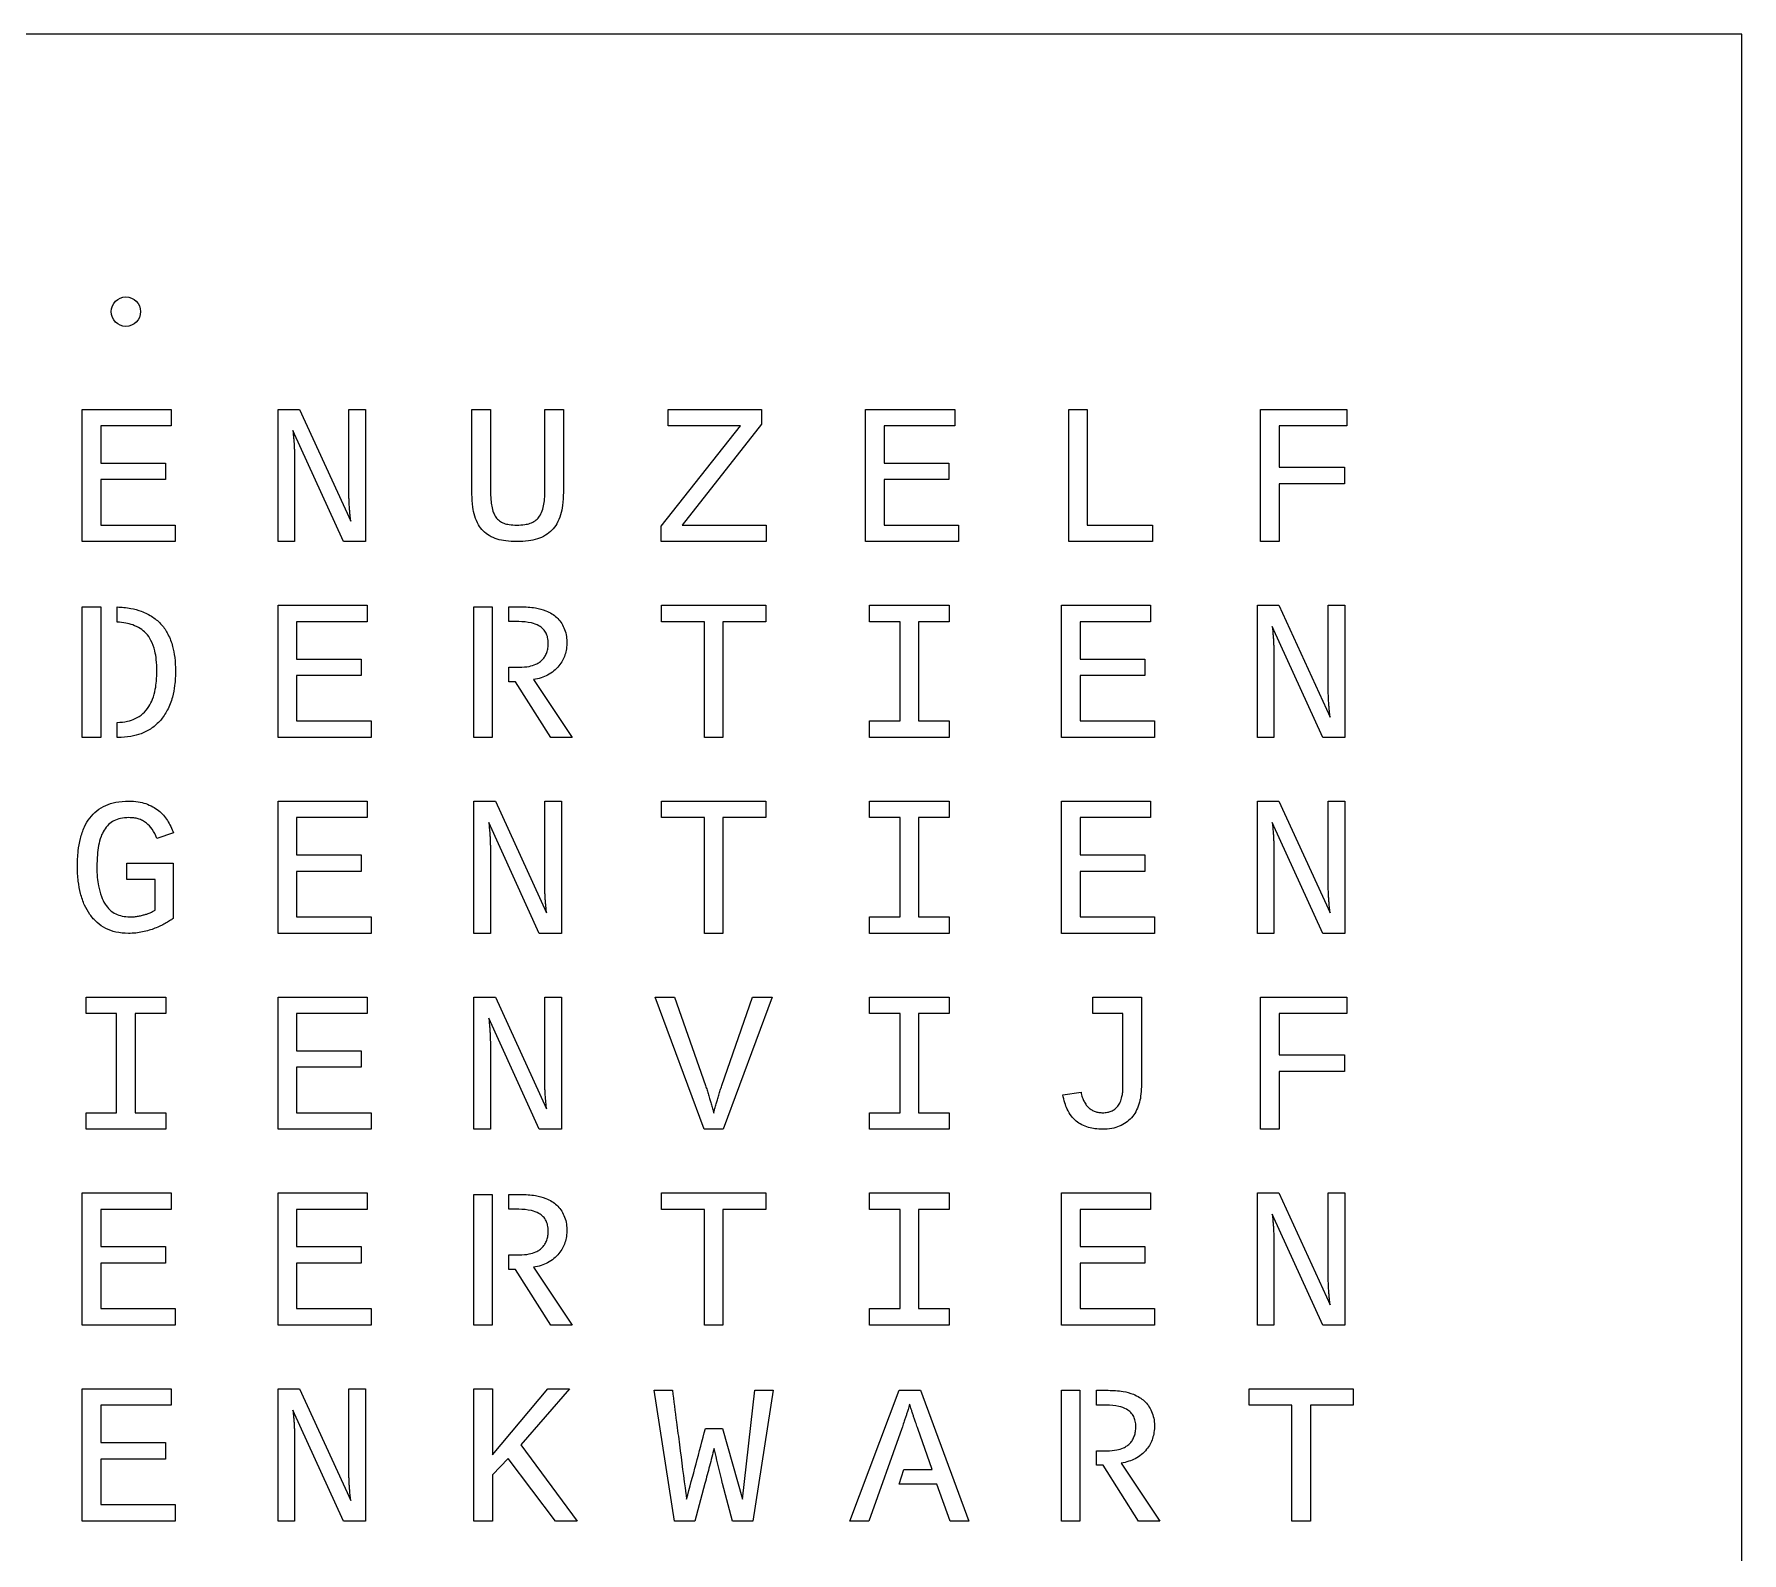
# Model space of a CAD drawing. Extents: x 0 to 550, y 0 to 550.
# Drawn here: x 259.4 to 550, y 291.6 to 550 of the extents above; entities that cross this region are included whole.
import ezdxf

# ---------------------------------------------------------------- set-up
doc = ezdxf.new("R2010")
doc.units = 0
doc.header["$MEASUREMENT"] = 0
for name, color, linetype in [('Circle', 7, 'Continuous'), ('Rectangle', 7, 'Continuous'), ('ShapeString006', 7, 'Continuous'), ('ShapeString007', 7, 'Continuous'), ('ShapeString008', 7, 'Continuous'), ('ShapeString009', 7, 'Continuous'), ('ShapeString010', 7, 'Continuous'), ('ShapeString011', 7, 'Continuous'), ('ShapeString012', 7, 'Continuous'), ('ShapeString019', 7, 'Continuous'), ('ShapeString020', 7, 'Continuous'), ('ShapeString021', 7, 'Continuous'), ('ShapeString022', 7, 'Continuous'), ('ShapeString023', 7, 'Continuous'), ('ShapeString024', 7, 'Continuous'), ('ShapeString025', 7, 'Continuous'), ('ShapeString032', 7, 'Continuous'), ('ShapeString033', 7, 'Continuous'), ('ShapeString034', 7, 'Continuous'), ('ShapeString035', 7, 'Continuous'), ('ShapeString036', 7, 'Continuous'), ('ShapeString037', 7, 'Continuous'), ('ShapeString038', 7, 'Continuous'), ('ShapeString045', 7, 'Continuous'), ('ShapeString046', 7, 'Continuous'), ('ShapeString047', 7, 'Continuous'), ('ShapeString048', 7, 'Continuous'), ('ShapeString049', 7, 'Continuous'), ('ShapeString050', 7, 'Continuous'), ('ShapeString051', 7, 'Continuous'), ('ShapeString058', 7, 'Continuous'), ('ShapeString059', 7, 'Continuous'), ('ShapeString060', 7, 'Continuous'), ('ShapeString061', 7, 'Continuous'), ('ShapeString062', 7, 'Continuous'), ('ShapeString063', 7, 'Continuous'), ('ShapeString064', 7, 'Continuous'), ('ShapeString071', 7, 'Continuous'), ('ShapeString072', 7, 'Continuous'), ('ShapeString073', 7, 'Continuous'), ('ShapeString074', 7, 'Continuous'), ('ShapeString075', 7, 'Continuous'), ('ShapeString076', 7, 'Continuous'), ('ShapeString077', 7, 'Continuous')]:
    doc.layers.add(name, color=color, linetype=linetype)

msp = doc.modelspace()

# ---------------------------------------------------------------- linework, layer by layer
at = {"layer": 'Circle'}
msp.add_circle((275, 502.78), 2.5, dxfattribs=at)
at = {"layer": 'Rectangle', "flags": 128}
msp.add_lwpolyline([(0, 0), (550, 0), (550, 550), (0, 550), (0, 0)], dxfattribs=at)
at = {"layer": 'ShapeString006', "flags": 128}
msp.add_lwpolyline([(270.71, 483.34), (270.71, 477.01), (281.72, 477.01), (281.72, 474.19), (270.71, 474.19), (270.71, 466.46), (283.38, 466.46), (283.38, 463.64), (267.55, 463.64), (267.55, 486.15), (282.71, 486.15), (282.71, 483.34), (270.71, 483.34)], dxfattribs=at)
at = {"layer": 'ShapeString007', "flags": 128}
msp.add_lwpolyline([(312.95, 486.15), (315.79, 486.15), (315.79, 463.64), (312, 463.64), (303.43, 482.54, -0.000685), (303.49, 481.82, -0.000646), (303.56, 481.06, -0.005635), (303.61, 480.43, -0.004826), (303.65, 479.68, -0.006968), (303.68, 478.94, -0.00794), (303.69, 478.29), (303.69, 463.64), (300.89, 463.64), (300.89, 486.15), (304.55, 486.15), (313.25, 467.13, -0.003818), (313.18, 467.8, -0.003341), (313.11, 468.57, -0.006562), (313.05, 469.22, -0.005258), (313, 470.03, -0.006782), (312.97, 470.85, -0.006538), (312.95, 471.71), (312.95, 486.15)], format="xyb", dxfattribs=at)
at = {"layer": 'ShapeString008', "flags": 128}
msp.add_lwpolyline([(349.44, 486.15), (349.44, 472.03, -0.031235), (349.3, 469.8, -0.042399), (348.96, 468.18, -0.055798), (348.33, 466.68, -0.065839), (347.5, 465.58, -0.066289), (346.42, 464.72, -0.059546), (345.02, 464.1, -0.042631), (343.52, 463.77, -0.032859), (341.53, 463.64, -0.031834), (339.63, 463.76, -0.040586), (338.18, 464.07, -0.05778), (336.84, 464.66, -0.064047), (335.79, 465.47, -0.063999), (335, 466.52, -0.053437), (334.36, 467.97, -0.043278), (334.03, 469.53, -0.031304), (333.89, 471.73), (333.89, 486.15), (337.05, 486.15), (337.05, 472.35, 0.019366), (337.11, 470.78, 0.026684), (337.25, 469.65, 0.045415), (337.56, 468.57, 0.05992), (337.96, 467.82, 0.07644), (338.55, 467.21, 0.071989), (339.33, 466.77, 0.051884), (340.22, 466.55, 0.036226), (341.52, 466.46, 0.034827), (342.87, 466.55, 0.049262), (343.79, 466.77, 0.06785), (344.64, 467.21, 0.073377), (345.28, 467.82, 0.065528), (345.73, 468.59, 0.050311), (346.07, 469.71, 0.029504), (346.24, 470.89, 0.021203), (346.31, 472.56), (346.31, 486.15), (349.44, 486.15)], format="xyb", dxfattribs=at)
at = {"layer": 'ShapeString009', "flags": 128}
msp.add_lwpolyline([(383.15, 486.15), (383.15, 483.61), (369.66, 466.46), (383.93, 466.46), (383.93, 463.64), (366.09, 463.64), (366.09, 466.25), (379.58, 483.33), (367.29, 483.34), (367.29, 486.15), (383.15, 486.15)], dxfattribs=at)
at = {"layer": 'ShapeString010', "flags": 128}
msp.add_lwpolyline([(415.06, 477.01), (415.06, 474.19), (404.04, 474.19), (404.04, 466.46), (416.71, 466.46), (416.71, 463.64), (400.89, 463.64), (400.89, 486.15), (416.04, 486.15), (416.04, 483.34), (404.04, 483.34), (404.04, 477.01), (415.06, 477.01)], dxfattribs=at)
at = {"layer": 'ShapeString011', "flags": 128}
msp.add_lwpolyline([(438.61, 466.46), (449.69, 466.46), (449.69, 463.64), (435.46, 463.64), (435.46, 486.15), (438.61, 486.15), (438.61, 466.46)], dxfattribs=at)
at = {"layer": 'ShapeString012', "flags": 128}
msp.add_lwpolyline([(471.24, 483.34), (471.24, 476.3), (482.38, 476.3), (482.38, 473.49), (471.24, 473.49), (471.24, 463.64), (468.08, 463.64), (468.08, 486.15), (482.78, 486.15), (482.78, 483.34), (471.24, 483.34)], dxfattribs=at)
at = {"layer": 'ShapeString019', "flags": 128}
msp.add_lwpolyline([(270.72, 430.31), (267.55, 430.31), (267.55, 452.56), (270.72, 452.56), (270.72, 430.31)], dxfattribs=at)
msp.add_lwpolyline([(278.4, 448.05, 0.062571), (277.43, 448.85, 0.055382), (276.15, 449.47, 0.038554), (274.99, 449.78, 0.03147), (273.52, 449.96), (273.52, 452.53, -0.0346), (275.81, 452.28, -0.042575), (277.62, 451.79, -0.060041), (279.57, 450.8, -0.06596), (281.06, 449.49, -0.061567), (282.15, 447.89, -0.053021), (282.95, 445.8, -0.035876), (283.3, 443.95, -0.029186), (283.44, 441.65, -0.029647), (283.29, 439.18, -0.036265), (282.9, 437.19, -0.052699), (282.04, 434.94, -0.060548), (280.86, 433.21, -0.062245), (279.38, 431.89, -0.061338), (277.59, 430.96, -0.048833), (275.83, 430.49, -0.040806), (273.65, 430.31), (273.52, 430.31), (273.52, 432.88, 0.04753), (275.25, 433.07, 0.05845), (276.58, 433.52, 0.072562), (277.87, 434.37, 0.070135), (278.9, 435.58, 0.051454), (279.52, 436.84, 0.041232), (280, 438.52, 0.026479), (280.2, 439.92, 0.021611), (280.27, 441.65, 0.025885), (280.17, 443.57, 0.033272), (279.92, 445.04, 0.057544), (279.26, 446.83, 0.074049), (278.4, 448.05)], format="xyb", dxfattribs=at)
at = {"layer": 'ShapeString020', "flags": 128}
msp.add_lwpolyline([(304.04, 443.67), (315.06, 443.67), (315.06, 440.86), (304.04, 440.86), (304.04, 433.12), (316.71, 433.12), (316.71, 430.31), (300.89, 430.31), (300.89, 452.82), (316.04, 452.82), (316.04, 450), (304.04, 450), (304.04, 443.67)], dxfattribs=at)
at = {"layer": 'ShapeString021', "flags": 128}
msp.add_lwpolyline([(334.22, 452.56), (337.35, 452.56), (337.35, 430.31), (334.22, 430.31), (334.22, 452.56)], dxfattribs=at)
msp.add_lwpolyline([(346.87, 446.36, 0.052586), (346.77, 447.32, 0.064579), (346.5, 448.07, 0.076001), (346.01, 448.76, 0.070174), (345.29, 449.32, 0.079254), (344, 449.81, 0.050712), (341.86, 450.03), (340.19, 450.03), (340.19, 452.56), (342.17, 452.56, -0.03946), (344.69, 452.36, -0.05442), (346.45, 451.87, -0.043002), (347.49, 451.36, -0.048729), (348.31, 450.74, -0.054159), (349.01, 449.94, -0.052392), (349.55, 448.97, -0.050545), (349.91, 447.81, -0.050551), (350.04, 446.61, -0.036551), (349.95, 445.39, -0.042367), (349.71, 444.37, -0.048209), (349.3, 443.4, -0.046707), (348.7, 442.51, -0.051703), (347.82, 441.63, -0.050778), (346.76, 440.93, -0.042542), (345.67, 440.47, -0.036999), (344.37, 440.16), (350.96, 430.31), (347.33, 430.31), (341.3, 439.79), (340.19, 439.79), (340.19, 442.28), (341.99, 442.28, 0.044113), (343.63, 442.42, 0.061403), (344.76, 442.77, 0.047591), (345.4, 443.14, 0.052519), (345.9, 443.58, 0.053965), (346.31, 444.12, 0.050063), (346.62, 444.79, 0.041747), (346.81, 445.54, 0.039939), (346.87, 446.36)], format="xyb", dxfattribs=at)
at = {"layer": 'ShapeString022', "flags": 128}
msp.add_lwpolyline([(373.44, 450), (366.14, 450), (366.14, 452.82), (383.88, 452.82), (383.88, 450), (376.58, 450), (376.58, 430.31), (373.44, 430.31), (373.44, 450)], dxfattribs=at)
at = {"layer": 'ShapeString023', "flags": 128}
msp.add_lwpolyline([(415.12, 433.12), (415.12, 430.31), (401.55, 430.31), (401.55, 433.12), (406.76, 433.12), (406.76, 450), (401.55, 450), (401.55, 452.82), (415.12, 452.82), (415.12, 450), (409.91, 450), (409.91, 433.12), (415.12, 433.12)], dxfattribs=at)
at = {"layer": 'ShapeString024', "flags": 128}
msp.add_lwpolyline([(450.05, 433.12), (450.05, 430.31), (434.22, 430.31), (434.22, 452.82), (449.38, 452.82), (449.38, 450), (437.38, 450), (437.38, 443.67), (448.39, 443.67), (448.39, 440.86), (437.38, 440.86), (437.38, 433.12), (450.05, 433.12)], dxfattribs=at)
at = {"layer": 'ShapeString025', "flags": 128}
msp.add_lwpolyline([(470.09, 449.2, -0.0007), (470.16, 448.49, -0.000659), (470.22, 447.73, -0.005669), (470.27, 447.09, -0.004841), (470.31, 446.35, -0.006988), (470.35, 445.61, -0.00794), (470.36, 444.96), (470.36, 430.31), (467.55, 430.31), (467.55, 452.82), (471.21, 452.82), (479.92, 433.79, -0.003818), (479.85, 434.46, -0.003341), (479.78, 435.23, -0.006601), (479.72, 435.88, -0.005274), (479.67, 436.7, -0.006799), (479.63, 437.52, -0.006538), (479.62, 438.38), (479.62, 452.82), (482.46, 452.82), (482.46, 430.31), (478.67, 430.31), (470.09, 449.2)], format="xyb", dxfattribs=at)
at = {"layer": 'ShapeString032', "flags": 128}
msp.add_lwpolyline([(266.75, 408.33, -0.026367), (266.89, 411.02, -0.033393), (267.26, 413.11, -0.045727), (267.95, 415.11, -0.055888), (268.84, 416.61, -0.063725), (270.06, 417.85, -0.063029), (271.56, 418.75, -0.058602), (273.26, 419.28, -0.046575), (275.48, 419.49, -0.036846), (277.11, 419.37, -0.046349), (278.37, 419.06, -0.042003), (279.56, 418.54, -0.046993), (280.52, 417.9, -0.043561), (281.37, 417.11, -0.043901), (282.06, 416.19, -0.02807), (282.62, 415.17, -0.027275), (283.07, 414.07), (280.25, 413.15, 0.060024), (279.45, 414.7, 0.073308), (278.48, 415.75, 0.051705), (277.84, 416.17, 0.048291), (277.07, 416.47, 0.037708), (276.36, 416.62, 0.032236), (275.5, 416.67, 0.05247), (274.05, 416.52, 0.066635), (272.97, 416.13, 0.069592), (272.05, 415.48, 0.06538), (271.29, 414.54, 0.051171), (270.76, 413.44, 0.039764), (270.35, 411.92, 0.025455), (270.14, 410.36, 0.019855), (270.06, 408.33, 0.020369), (270.13, 406.5, 0.025389), (270.33, 405.05, 0.042046), (270.82, 403.25, 0.054887), (271.45, 401.97, 0.064862), (272.29, 400.98, 0.070529), (273.27, 400.3, 0.062633), (274.34, 399.93, 0.052462), (275.69, 399.79, 0.022347), (276.47, 399.82, 0.025458), (277.16, 399.92, 0.013429), (277.84, 400.07, 0.016135), (278.39, 400.23, 0.014724), (278.95, 400.42, 0.019819), (279.35, 400.59, 0.011027), (279.75, 400.8, 0.019074), (279.97, 400.93), (279.97, 406.12), (275.14, 406.12), (275.14, 408.93), (283.04, 408.93), (283.04, 399.5, -0.009089), (282.44, 399.12, -0.007185), (281.67, 398.66, -0.018665), (280.87, 398.25, -0.01627), (279.93, 397.84, -0.020333), (278.96, 397.51, -0.017975), (277.84, 397.22, -0.027613), (276.7, 397.04, -0.02484), (275.42, 396.98, -0.054169), (273.27, 397.21, -0.065162), (271.58, 397.82, -0.058351), (270.09, 398.84, -0.0579), (268.87, 400.19, -0.049443), (267.97, 401.77, -0.042492), (267.28, 403.77, -0.033412), (266.89, 405.86, -0.028814), (266.75, 408.33)], format="xyb", dxfattribs=at)
at = {"layer": 'ShapeString033', "flags": 128}
msp.add_lwpolyline([(304.04, 407.53), (304.04, 399.79), (316.71, 399.79), (316.71, 396.98), (300.89, 396.98), (300.89, 419.49), (316.04, 419.49), (316.04, 416.67), (304.04, 416.67), (304.04, 410.34), (315.06, 410.34), (315.06, 407.53), (304.04, 407.53)], dxfattribs=at)
at = {"layer": 'ShapeString034', "flags": 128}
msp.add_lwpolyline([(349.12, 396.98), (345.33, 396.98), (336.76, 415.87, -0.000668), (336.82, 415.15, -0.000631), (336.89, 414.4, -0.005635), (336.94, 413.76, -0.004826), (336.98, 413.01, -0.006988), (337.01, 412.28, -0.00794), (337.02, 411.63), (337.02, 396.98), (334.22, 396.98), (334.22, 419.49), (337.88, 419.49), (346.58, 400.46, -0.004033), (346.51, 401.13, -0.003519), (346.44, 401.9, -0.006601), (346.39, 402.55, -0.005274), (346.33, 403.36, -0.006795), (346.3, 404.19, -0.006542), (346.29, 405.04), (346.29, 419.49), (349.12, 419.49), (349.12, 396.98)], format="xyb", dxfattribs=at)
at = {"layer": 'ShapeString035', "flags": 128}
msp.add_lwpolyline([(376.58, 396.98), (373.44, 396.98), (373.44, 416.67), (366.14, 416.67), (366.14, 419.49), (383.88, 419.49), (383.88, 416.67), (376.58, 416.67), (376.58, 396.98)], dxfattribs=at)
at = {"layer": 'ShapeString036', "flags": 128}
msp.add_lwpolyline([(401.55, 396.98), (401.55, 399.79), (406.76, 399.79), (406.76, 416.67), (401.55, 416.67), (401.55, 419.49), (415.12, 419.49), (415.12, 416.67), (409.91, 416.67), (409.91, 399.79), (415.12, 399.79), (415.12, 396.98), (401.55, 396.98)], dxfattribs=at)
at = {"layer": 'ShapeString037', "flags": 128}
msp.add_lwpolyline([(449.38, 419.49), (449.38, 416.67), (437.38, 416.67), (437.38, 410.34), (448.39, 410.34), (448.39, 407.53), (437.38, 407.53), (437.38, 399.79), (450.05, 399.79), (450.05, 396.98), (434.22, 396.98), (434.22, 419.49), (449.38, 419.49)], dxfattribs=at)
at = {"layer": 'ShapeString038', "flags": 128}
msp.add_lwpolyline([(467.55, 419.49), (471.21, 419.49), (479.92, 400.46, -0.003861), (479.85, 401.13, -0.003369), (479.78, 401.9, -0.006601), (479.72, 402.55, -0.005274), (479.67, 403.36, -0.006795), (479.63, 404.19, -0.006542), (479.62, 405.04), (479.62, 419.49), (482.46, 419.49), (482.46, 396.98), (478.67, 396.98), (470.09, 415.87, -0.000668), (470.16, 415.15, -0.000631), (470.22, 414.4, -0.005635), (470.27, 413.76, -0.004826), (470.31, 413.01, -0.006988), (470.35, 412.28, -0.00794), (470.36, 411.63), (470.36, 396.98), (467.55, 396.98), (467.55, 419.49)], format="xyb", dxfattribs=at)
at = {"layer": 'ShapeString045', "flags": 128}
msp.add_lwpolyline([(276.58, 366.46), (281.79, 366.46), (281.79, 363.64), (268.21, 363.64), (268.21, 366.46), (273.42, 366.46), (273.42, 383.34), (268.21, 383.34), (268.21, 386.15), (281.79, 386.15), (281.79, 383.34), (276.58, 383.34), (276.58, 366.46)], dxfattribs=at)
at = {"layer": 'ShapeString046', "flags": 128}
msp.add_lwpolyline([(316.71, 366.46), (316.71, 363.64), (300.89, 363.64), (300.89, 386.15), (316.04, 386.15), (316.04, 383.34), (304.04, 383.34), (304.04, 377.01), (315.06, 377.01), (315.06, 374.19), (304.04, 374.19), (304.04, 366.46), (316.71, 366.46)], dxfattribs=at)
at = {"layer": 'ShapeString047', "flags": 128}
msp.add_lwpolyline([(334.22, 386.15), (337.88, 386.15), (346.58, 367.13, -0.00399), (346.51, 367.8, -0.003492), (346.44, 368.57, -0.006562), (346.39, 369.22, -0.005258), (346.33, 370.03, -0.006782), (346.3, 370.85, -0.006538), (346.29, 371.71), (346.29, 386.15), (349.12, 386.15), (349.12, 363.64), (345.33, 363.64), (336.76, 382.54, -0.000685), (336.82, 381.82, -0.000646), (336.89, 381.06, -0.005635), (336.94, 380.43, -0.004826), (336.98, 379.68, -0.006968), (337.01, 378.94, -0.00794), (337.02, 378.29), (337.02, 363.64), (334.22, 363.64), (334.22, 386.15)], format="xyb", dxfattribs=at)
at = {"layer": 'ShapeString048', "flags": 128}
msp.add_lwpolyline([(373.38, 363.64), (365.05, 386.15), (368.37, 386.15), (373.64, 371.07, -0.006363), (373.9, 370.32, -0.00594), (374.15, 369.51, -0.001669), (374.39, 368.7, -0.00194), (374.59, 368, -0.00225), (374.82, 367.19, -0.002328), (375.03, 366.41, -0.002891), (375.23, 367.16, -0.002673), (375.46, 367.96, -0.001393), (375.66, 368.65, -0.001181), (375.9, 369.47, -0.003476), (376.15, 370.29, -0.003638), (376.41, 371.07), (381.65, 386.15), (384.96, 386.15), (376.64, 363.64), (373.38, 363.64)], format="xyb", dxfattribs=at)
at = {"layer": 'ShapeString049', "flags": 128}
msp.add_lwpolyline([(401.55, 363.64), (401.55, 366.46), (406.76, 366.46), (406.76, 383.34), (401.55, 383.34), (401.55, 386.15), (415.12, 386.15), (415.12, 383.34), (409.91, 383.34), (409.91, 366.46), (415.12, 366.46), (415.12, 363.64), (401.55, 363.64)], dxfattribs=at)
at = {"layer": 'ShapeString050', "flags": 128}
msp.add_lwpolyline([(438.05, 368.39, 0.039421), (438.44, 367.77, 0.046257), (438.87, 367.3, 0.047627), (439.38, 366.93, 0.048885), (439.95, 366.67, 0.043031), (440.56, 366.51, 0.0403), (441.23, 366.46, 0.044329), (442.03, 366.53, 0.053802), (442.66, 366.71, 0.06725), (443.29, 367.08, 0.066619), (443.81, 367.6, 0.059577), (444.2, 368.27, 0.048078), (444.5, 369.2, 0.030376), (444.63, 369.97, 0.024464), (444.67, 370.94), (444.67, 383.34), (439.55, 383.34), (439.55, 386.15), (447.81, 386.15), (447.81, 370.87, -0.034783), (447.69, 369.25, -0.040624), (447.39, 367.9, -0.04985), (446.85, 366.62, -0.055628), (446.13, 365.61, -0.058551), (445.21, 364.78, -0.054893), (444.06, 364.15, -0.053561), (442.8, 363.78, -0.044017), (441.21, 363.64, -0.032), (439.91, 363.73, -0.037908), (438.83, 363.95, -0.050031), (437.67, 364.41, -0.054336), (436.71, 365.05, -0.058052), (435.91, 365.9, -0.050164), (435.21, 367.06, -0.034543), (434.79, 368.13, -0.028369), (434.45, 369.48), (437.54, 369.97, 0.032733), (437.76, 369.08, 0.040366), (438.05, 368.39)], format="xyb", dxfattribs=at)
at = {"layer": 'ShapeString051', "flags": 128}
msp.add_lwpolyline([(468.08, 386.15), (482.78, 386.15), (482.78, 383.34), (471.24, 383.34), (471.24, 376.3), (482.38, 376.3), (482.38, 373.49), (471.24, 373.49), (471.24, 363.64), (468.08, 363.64), (468.08, 386.15)], dxfattribs=at)
at = {"layer": 'ShapeString058', "flags": 128}
msp.add_lwpolyline([(283.38, 333.12), (283.38, 330.31), (267.55, 330.31), (267.55, 352.82), (282.71, 352.82), (282.71, 350), (270.71, 350), (270.71, 343.67), (281.72, 343.67), (281.72, 340.86), (270.71, 340.86), (270.71, 333.12), (283.38, 333.12)], dxfattribs=at)
at = {"layer": 'ShapeString059', "flags": 128}
msp.add_lwpolyline([(315.06, 343.67), (315.06, 340.86), (304.04, 340.86), (304.04, 333.12), (316.71, 333.12), (316.71, 330.31), (300.89, 330.31), (300.89, 352.82), (316.04, 352.82), (316.04, 350), (304.04, 350), (304.04, 343.67), (315.06, 343.67)], dxfattribs=at)
at = {"layer": 'ShapeString060', "flags": 128}
msp.add_lwpolyline([(337.35, 330.31), (334.22, 330.31), (334.22, 352.56), (337.35, 352.56), (337.35, 330.31)], dxfattribs=at)
msp.add_lwpolyline([(341.3, 339.79), (340.19, 339.79), (340.19, 342.28), (341.99, 342.28, 0.044113), (343.63, 342.42, 0.061403), (344.76, 342.77, 0.047591), (345.4, 343.14, 0.052519), (345.9, 343.58, 0.053965), (346.31, 344.12, 0.050063), (346.62, 344.79, 0.041747), (346.81, 345.54, 0.039939), (346.87, 346.36, 0.052586), (346.77, 347.32, 0.064579), (346.5, 348.07, 0.076001), (346.01, 348.76, 0.070174), (345.29, 349.32, 0.079254), (344, 349.81, 0.050712), (341.86, 350.03), (340.19, 350.03), (340.19, 352.56), (342.17, 352.56, -0.03946), (344.69, 352.36, -0.05442), (346.45, 351.87, -0.043002), (347.49, 351.36, -0.048729), (348.31, 350.74, -0.054159), (349.01, 349.94, -0.052392), (349.55, 348.97, -0.050545), (349.91, 347.81, -0.050551), (350.04, 346.61, -0.036551), (349.95, 345.39, -0.042367), (349.71, 344.37, -0.048209), (349.3, 343.4, -0.046707), (348.7, 342.51, -0.051703), (347.82, 341.63, -0.050778), (346.76, 340.93, -0.042542), (345.67, 340.47, -0.036999), (344.37, 340.16), (350.96, 330.31), (347.33, 330.31), (341.3, 339.79)], format="xyb", dxfattribs=at)
at = {"layer": 'ShapeString061', "flags": 128}
msp.add_lwpolyline([(376.58, 330.31), (373.44, 330.31), (373.44, 350), (366.14, 350), (366.14, 352.82), (383.88, 352.82), (383.88, 350), (376.58, 350), (376.58, 330.31)], dxfattribs=at)
at = {"layer": 'ShapeString062', "flags": 128}
msp.add_lwpolyline([(409.91, 333.12), (415.12, 333.12), (415.12, 330.31), (401.55, 330.31), (401.55, 333.12), (406.76, 333.12), (406.76, 350), (401.55, 350), (401.55, 352.82), (415.12, 352.82), (415.12, 350), (409.91, 350), (409.91, 333.12)], dxfattribs=at)
at = {"layer": 'ShapeString063', "flags": 128}
msp.add_lwpolyline([(449.38, 352.82), (449.38, 350), (437.38, 350), (437.38, 343.67), (448.39, 343.67), (448.39, 340.86), (437.38, 340.86), (437.38, 333.12), (450.05, 333.12), (450.05, 330.31), (434.22, 330.31), (434.22, 352.82), (449.38, 352.82)], dxfattribs=at)
at = {"layer": 'ShapeString064', "flags": 128}
msp.add_lwpolyline([(470.09, 349.2, -0.0007), (470.16, 348.49, -0.000659), (470.22, 347.73, -0.005669), (470.27, 347.09, -0.004841), (470.31, 346.35, -0.006988), (470.35, 345.61, -0.00794), (470.36, 344.96), (470.36, 330.31), (467.55, 330.31), (467.55, 352.82), (471.21, 352.82), (479.92, 333.79, -0.003818), (479.85, 334.46, -0.003341), (479.78, 335.23, -0.006601), (479.72, 335.88, -0.005274), (479.67, 336.7, -0.006799), (479.63, 337.52, -0.006538), (479.62, 338.38), (479.62, 352.82), (482.46, 352.82), (482.46, 330.31), (478.67, 330.31), (470.09, 349.2)], format="xyb", dxfattribs=at)
at = {"layer": 'ShapeString071', "flags": 128}
msp.add_lwpolyline([(270.71, 307.53), (270.71, 299.79), (283.38, 299.79), (283.38, 296.98), (267.55, 296.98), (267.55, 319.49), (282.71, 319.49), (282.71, 316.67), (270.71, 316.67), (270.71, 310.34), (281.72, 310.34), (281.72, 307.53), (270.71, 307.53)], dxfattribs=at)
at = {"layer": 'ShapeString072', "flags": 128}
msp.add_lwpolyline([(304.55, 319.49), (313.25, 300.46, -0.003861), (313.18, 301.13, -0.003369), (313.11, 301.9, -0.006601), (313.05, 302.55, -0.005274), (313, 303.36, -0.006795), (312.97, 304.19, -0.006542), (312.95, 305.04), (312.95, 319.49), (315.79, 319.49), (315.79, 296.98), (312, 296.98), (303.43, 315.87, -0.000668), (303.49, 315.15, -0.000631), (303.56, 314.4, -0.005635), (303.61, 313.76, -0.004826), (303.65, 313.01, -0.006988), (303.68, 312.28, -0.00794), (303.69, 311.63), (303.69, 296.98), (300.89, 296.98), (300.89, 319.49), (304.55, 319.49)], format="xyb", dxfattribs=at)
at = {"layer": 'ShapeString073', "flags": 128}
msp.add_lwpolyline([(340.06, 307.63), (337.38, 304.85), (337.38, 296.98), (334.22, 296.98), (334.22, 319.49), (337.38, 319.49), (337.38, 308.25), (346.81, 319.49), (350.51, 319.49), (342.2, 309.92), (351.78, 296.98), (348.09, 296.98), (340.06, 307.63)], dxfattribs=at)
at = {"layer": 'ShapeString074', "flags": 128}
msp.add_lwpolyline([(381.67, 296.98), (378.24, 296.98), (376.52, 303.36, 0.001796), (376.39, 303.93, 0.000189), (375.1, 309.34, 0.000662), (374.32, 306.34, 0.000668), (373.54, 303.36), (371.8, 296.98), (368.37, 296.98), (364.88, 319.22), (368, 319.22, 0.000085), (368.7, 313.8, 0.00012), (369.2, 309.96, 0.000569), (370.3, 301.58, 0.00539), (370.42, 300.7, 0.000328), (372.02, 306.7, 0.000327), (373.62, 312.73), (376.51, 312.73), (379.91, 300.7), (382.02, 319.22), (385.13, 319.22), (381.67, 296.98)], format="xyb", dxfattribs=at)
at = {"layer": 'ShapeString075', "flags": 128}
msp.add_lwpolyline([(418.46, 296.98), (415.26, 296.98), (412.99, 303.27), (406.58, 303.27), (407.38, 305.74), (412.19, 305.74), (409.78, 312.7, -0.001043), (409.46, 313.59, -0.002423), (409.33, 313.98, -0.003628), (409.1, 314.62, -0.004097), (408.91, 315.19, 0.000653), (408.72, 315.77, 0.000865), (408.58, 316.21, 0.000584), (408.44, 316.65, 0.001295), (408.37, 316.85, 0.006409), (408.31, 316.65, 0.002846), (408.17, 316.2, -0.002617), (408.04, 315.76, -0.001959), (407.86, 315.18, -0.001193), (407.67, 314.61, -0.001046), (407.45, 313.96, -0.000599), (407.14, 313, -0.00192), (407.04, 312.7), (401.45, 296.98), (398.22, 296.98), (406.62, 319.22), (410.21, 319.22), (418.46, 296.98)], format="xyb", dxfattribs=at)
at = {"layer": 'ShapeString076', "flags": 128}
msp.add_lwpolyline([(434.22, 319.22), (437.35, 319.22), (437.35, 296.98), (434.22, 296.98), (434.22, 319.22)], dxfattribs=at)
msp.add_lwpolyline([(441.86, 316.69), (440.19, 316.69), (440.19, 319.22), (442.17, 319.22, -0.03946), (444.69, 319.02, -0.05442), (446.45, 318.54, -0.043002), (447.49, 318.02, -0.048729), (448.31, 317.41, -0.054159), (449.01, 316.61, -0.052392), (449.55, 315.64, -0.050545), (449.91, 314.48, -0.050551), (450.04, 313.28, -0.036551), (449.95, 312.06, -0.042367), (449.71, 311.03, -0.04828), (449.3, 310.07, -0.046852), (448.7, 309.18, -0.051724), (447.82, 308.29, -0.050817), (446.76, 307.59, -0.04259), (445.67, 307.14, -0.037043), (444.37, 306.82), (450.96, 296.98), (447.33, 296.98), (441.3, 306.46), (440.19, 306.46), (440.19, 308.94), (441.99, 308.94, 0.04409), (443.63, 309.09, 0.061373), (444.76, 309.44, 0.047579), (445.4, 309.8, 0.052515), (445.9, 310.24, 0.053981), (446.31, 310.79, 0.050085), (446.62, 311.45, 0.04167), (446.81, 312.21, 0.039914), (446.87, 313.02, 0.052586), (446.77, 313.99, 0.064579), (446.5, 314.74, 0.076001), (446.01, 315.43, 0.070174), (445.29, 315.99, 0.079254), (444, 316.48, 0.050712), (441.86, 316.69)], format="xyb", dxfattribs=at)
at = {"layer": 'ShapeString077', "flags": 128}
msp.add_lwpolyline([(473.44, 316.67), (466.14, 316.67), (466.14, 319.49), (483.88, 319.49), (483.88, 316.67), (476.58, 316.67), (476.58, 296.98), (473.44, 296.98), (473.44, 316.67)], dxfattribs=at)

doc.saveas('drawing.dxf')
